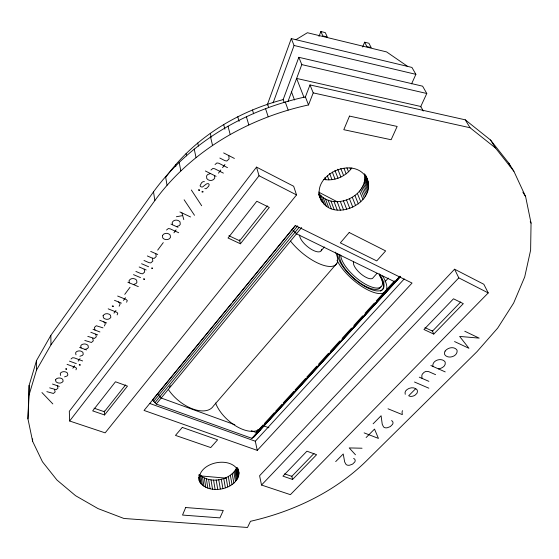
<?xml version="1.0" encoding="UTF-8"?>
<svg xmlns="http://www.w3.org/2000/svg" width="559" height="559" viewBox="0 0 559 559"><rect width="100%" height="100%" fill="white"/><g stroke="black" fill="none" stroke-linecap="round" stroke-linejoin="round"><path stroke-width="0.84" d="M27.95 418.852L29.054 394.947L36.524 370.065L36.531 360.541L50.834 335.386L153.522 191.814C189.585 142.168 245.96 109.788 305.389 96.924L310 84.933L465.277 119.836L490.529 140.009L508.844 163.207L513.882 171.257L525.607 196.593L531.05 223.125L530.624 250.118L524.705 276.943L513.637 303.076L497.685 328.084L477.03 351.625L366.026 461.287C334.45 492.109 293.195 511.562 250.474 521.295L247.497 527.472L123.93 518.472L98.014 508.592L75.584 495.707L56.934 480.013L42.456 461.776L32.611 441.275L27.95 418.852L29.124 385.361L36.531 360.541M32.611 441.275L32.625 438.864M29.054 394.947L29.124 385.361M365.607 175.442C382.042 203.462 325.862 227.206 319.399 193.98C333.786 211.533 368.067 196.572 364.608 174.066M238.924 472.439C232.803 454.614 197.11 461.881 199.235 480.775C207.494 497.112 243.053 488.832 238.288 469.099M402.508 410.634L402.033 412.046L402.326 414.617L387.995 408.783M267.209 105.099L291.281 38.592L411.941 67.436L415.875 74.34L411.585 83.885M273.12 102.835L294.069 45.482L291.281 38.592M284.231 102.632L283.154 99.607L298.841 57.304L422.618 86.184L426.783 93.493L420.571 106.93M287.955 101.556L301.797 64.613L298.841 57.304M319 36.426L320.859 31.528L325.289 32.611L327.308 36.971L322.843 35.888L320.859 31.528M36.524 370.065L50.974 344.833L154.829 200.569C191.444 150.518 248.476 117.977 308.519 104.945L313.215 92.878L310 84.933M362.63 47.047L364.615 42.198L368.912 43.246L371.197 47.613L366.872 46.565L364.615 42.198M201.009 483.87L199.598 474.591C209.953 484.387 230.343 480.621 236.646 467.855L238.379 477.051M260.899 428.494L259.362 431.024L256.944 432.764L251.215 430.682M255.847 434.029L254.296 436.572L251.864 438.326L156.254 404.038L152.523 399.923L231.426 303.565M397.547 279.381L396.212 281.142L394.773 281.82L296.487 233.83L292.14 229.421M256.944 432.764L256.867 431.709A29.711 16.246 41.8 0 0 257.699 429.668M71.042 358.983L72.6 357.725L74.34 357.9L82.627 360.946M166.533 230.035L168.301 228.561L170.139 228.827L178.705 232.74M210.967 170.034L212.839 168.462L214.719 168.769L223.383 173.122M215.047 164.528L216.927 162.942L218.814 163.249L227.492 167.644M124.748 294.369L130.023 287.284M157.694 250.111L163.277 242.613M72.838 368.241L74.689 365.768M78.148 361.128L80.021 358.626M104.386 325.974L105.302 323.92L104.861 322.774L103.674 321.809M113.973 313.131L115.965 310.462M119.13 306.227L120.08 304.11L119.647 302.929L118.466 301.937M123.455 300.435L125.475 297.723M173.919 232.823L176.127 229.868M218.464 173.157L220.84 169.971M222.552 167.672L224.949 164.465M75.968 369.827L76.541 368.241L75.36 367.354L67.073 364.349M117.138 314.899L117.781 313.173L116.6 312.202L108.18 308.834M126.62 302.244L127.284 300.49L126.103 299.491L117.656 296.039M323.64 179.383C334.191 181.437 345.637 176.637 351.849 167.924M256.525 167.113L69.316 411.298L69.63 421.004L105.155 432.862L296.529 194.916L293.671 186.259L256.525 167.113L259.027 175.743L296.529 194.916M69.63 421.004L259.027 175.743M166.03 176.903C194.155 138.094 237.149 111.709 283.154 99.607M125.572 384.92L104.351 411.731L94.08 408.189M267.356 205.838L239.685 240.782L228.883 235.723M104.568 414.96L127.466 386.115L115.475 381.769L92.675 410.886L104.568 414.96L104.295 410.949M240.419 243.787L269.277 207.431L256.812 201.247L228.037 238.008L240.419 243.787L239.427 239.72M232.53 302.223L295.236 225.64M153.683 401.327L297.654 225.871M154.934 402.704L299.114 227.345M169.412 387.08L170.516 385.731M156.254 404.038L301.671 227.541M321.18 250.753L324.388 246.966M336.804 263.429L213.377 406.065A30.703 17.036 39.9 0 1 192.687 408.929A30.703 17.036 39.9 0 1 168.329 389.441M377.011 273.344L373.209 277.585A12.647 4.821 41.3 0 1 361.191 274.127A12.647 4.821 41.3 0 1 353.658 261.71M384.795 281.974L388.309 278.103M256.763 431.925L263.233 424.833M264.414 423.54L274.413 412.577M275.594 411.291L282.064 404.192M283.238 402.906L293.831 391.3M295.012 390.007L305.598 378.401M306.779 377.108L316.778 366.152M318.546 364.216L328.545 353.253M330.313 351.318L339.725 340.997M342.08 338.419L351.499 328.105M353.847 325.527L362.672 315.849M365.027 313.271L374.446 302.957M376.207 301.022L394.514 280.856M251.864 438.326L399.923 276.181M252.766 437.837L400.118 276.523M253.576 437.25L400.209 276.768M254.296 436.572L400.188 276.908M257.259 450.379L412.046 283.057L295.438 225.591L144.047 410.439L257.259 450.379L255.323 441.226L404.227 278.941M454.586 269.2L259.586 475.737L261.528 485.037L290.387 494.666L488.238 292.923L483.828 284.272L454.586 269.2L458.792 277.865L488.238 292.923M261.528 485.037L458.792 277.865M313.976 453.482L291.826 476.359L284.615 473.871M460.721 301.972L432.484 331.124L424.966 327.602M292.567 479.454L316.597 454.712L306.919 451.197L282.931 476.149L292.567 479.454L291.763 476.093M433.756 334.086L463.313 303.656L453.503 298.786L423.953 329.51L433.756 334.086L432.177 330.404M335.693 461.594L343.233 453.978L344.658 461.916L345.63 463.732A4.074 2.585 -16 0 0 349.654 465.2L352.645 464.082L354.804 461.93A5.255 3.34 -16 0 0 354.273 458.785L353.588 458.527M373.126 423.792L381.091 415.749L382.237 424.218L383.16 426.168A4.192 2.725 -18 0 0 387.205 427.768L390.287 426.608L392.572 424.337A5.415 3.522 -18 0 0 392.145 420.976L391.461 420.696M366.117 437.536L374.523 429.088L378.436 438.403L364.133 432.876M415.798 388.596L408.671 395.751L410.04 396.331A5.255 3.48 -19.6 0 0 415.134 395.108L416.93 393.319L417.426 391.866L417.252 390.056C414.401 386.248 408.119 387.569 405.548 391.055L405.051 392.537L405.247 394.312M295.935 39.703L307.401 32.729L386.611 51.924L407.651 66.409M210.484 173.528L207.599 174.59L206.578 175.959L206.767 178.531C208.591 181.256 213.272 181.144 214.74 178.139L214.558 175.561M79.895 356.279L82.439 355.384L83.249 354.294L82.858 352.303C81.181 350.598 78.358 350.451 76.401 351.751L75.591 352.848L75.989 354.839M64.551 376.871L67.052 375.99L67.842 374.935L67.429 373.007C65.738 371.365 62.978 371.225 61.036 372.504L60.246 373.566L60.672 375.487M438.396 368.863C441.792 368.556 446.208 366.033 445.195 362.05C441.966 357.082 431.674 360.262 432.918 366.418M133.349 284.538L136.033 283.581L136.927 282.386L136.613 280.164C134.726 277.886 130.478 277.921 129.052 280.653L129.374 282.875M85.01 349.41L87.567 348.509L88.385 347.412L88.001 345.399C86.324 343.673 83.487 343.519 81.523 344.833L80.706 345.937L81.097 347.95M176.511 226.619L179.306 225.612L180.271 224.32L180.026 221.902C178.174 219.366 173.681 219.463 172.228 222.342L172.479 224.76M176.385 216.738L182.688 215.599L183.785 219.61M362.043 448.22L349.228 447.927L355.475 454.788M204.818 188.635L206.187 188.683L208.689 186.245L209.199 184.645L208.5 183.694L207.165 183.645L205.971 184.302L202.624 186.937A2.145 1.782 -11.2 0 1 200.073 185.693L201.561 182.744L203.078 181.633L204.426 181.689M200.087 475.863L225.955 478.155M49.667 387.855L56.221 389.7L57.982 388.142L57.339 385.738M87.791 336.371L94.464 338.447L96.323 336.777L95.75 334.17M147.338 255.952L152.362 258.153L154.172 258.405L156.199 256.567L155.737 253.625M313.215 92.878L470.042 127.745L495.477 147.974L513.882 171.257M301.797 64.613L426.783 93.493M294.069 45.482L415.875 74.34M46.858 391.649L53.412 393.466L55.166 391.915L54.509 389.532M52.49 384.04L59.275 386.409M149.602 403.416L255.323 441.226M234.85 424.742L161.209 398.022L157.456 393.892M69.456 361.128L76.29 363.616M263.296 425.699L268.9 427.768M79.623 347.398L86.484 349.962M84.779 340.438L91.445 342.485L93.304 340.822L92.71 338.244M90.824 332.277L97.713 334.918M93.025 329.3L99.921 331.962M102.989 327.853L96.295 325.743L94.408 327.434L95.002 330.062M99.719 320.265L106.629 322.969M114.49 300.323L121.436 303.139M127.871 282.246L138.325 286.62M133.503 274.644L140.491 277.606M135.879 271.436L140.882 273.568L142.678 273.812L144.676 272.009L144.187 269.131M139.177 266.978L146.178 269.99M414.499 382.014L428.858 388.205M141.588 263.729L148.596 266.755M143.991 260.473L149.008 262.653L150.825 262.891L152.845 261.06L152.362 258.153M419.292 377.171L428.893 381.35M150.706 251.41L157.736 254.506M435.58 374.663L428.732 371.637L426.049 371.351L424.141 372.273L422.311 374.125L421.807 375.627L422.045 378.366M430.849 365.495L445.23 371.91M170.963 224.061L178.035 227.317M179.921 211.959L190.542 216.948M454.551 341.556L468.945 348.299L459.645 336.42L479.161 338.125L464.767 331.242M205.356 170.977L216.095 176.33M219.841 158.05L224.97 160.664L226.849 160.992L229.078 158.931L228.771 155.556M223.642 152.914L234.389 158.442M318.525 192.058L337.776 202.065M41.946 392.537L52.825 403.919M366.9 178.468C353.554 153.606 306.43 177.154 322.452 202.47M184.121 199.773L194.497 215.299M191.332 189.99L201.673 205.747M490.529 140.009L495.477 147.974M522.854 192.156L525.607 196.593M530.218 221.755L531.05 223.125M465.277 119.836L470.042 127.745M423.282 111.031L420.78 106.483L296.619 78.428L303.984 97.399M508.844 163.207L510.311 166.365M365.628 175.561L367.577 180.096M365.076 174.646L366.047 176.917M365.474 175.75L368.074 181.808M364.384 173.947L365.027 175.456M364.817 175.246L368.381 183.576M364.943 177.049L368.507 185.385M364.88 178.866L368.437 187.216M364.636 180.683L368.178 189.04M364.209 182.5L367.745 190.864M363.609 184.295L367.137 192.666M362.833 186.056L366.348 194.441M361.897 187.789L365.397 196.181M360.793 189.473L364.279 197.872M349.99 167.966L350.633 169.524M359.535 191.094L363.001 199.507M346.929 167.896L348.523 171.795M357.355 193.407L360.793 201.827M343.96 168.35L346.168 173.814M354.923 195.461L358.333 203.895M340.787 168.532L343.61 175.568M352.275 197.243L355.657 205.691M337.776 169.216L340.871 177.049M349.459 198.752L352.806 207.207M334.932 170.39L337.999 178.23M346.503 199.961L349.822 208.423M305.389 96.924L308.519 104.945M332.298 172.039L335.03 179.111M343.45 200.856L346.727 209.332M329.586 173.374L331.99 179.663M340.326 201.436L343.575 209.918M327.434 175.952L328.923 179.879M337.175 201.666L340.389 210.156M324.975 177.385L325.855 179.746M334.03 201.547L337.217 210.037M291.539 91.997L294.516 99.991M330.991 201.065L334.149 209.562M328.161 200.241L331.291 208.745M325.555 199.102L328.664 207.606M323.214 197.662L326.295 206.166M321.146 195.95L324.22 204.447M318.777 193.645L319.329 195.182M318.812 194.085L321.027 200.248M318.875 194.735L319.979 197.816M285.265 101.997L288.164 110.074M267.628 104.233L268.641 107.279M265.525 108.6L268.187 116.747M296.242 233.033L296.487 233.83M252.458 109.948L253.639 113.784M246.365 116.677L248.804 124.902M237.764 116.726L239.084 121.366M181.954 212.916L182.688 215.599M227.981 126.166L230.189 134.474M223.67 124.524L224.893 129.199M210.296 133.287L211.232 137.214M210.54 136.983L212.539 145.375M197.739 142.964L198.431 146.137M194.218 149.057L196.02 157.54M186.112 153.501L186.594 155.898M238.218 469.406L239.014 473.578M237.68 468.051L238.952 474.738M237.156 467.534L238.742 475.891M179.18 162.285L180.802 170.858M236.15 469.001L237.875 478.197M235.507 470.133L237.233 479.329M234.731 471.244L236.443 480.44M233.816 472.32L235.521 481.516M175.512 164.835L175.812 166.449M232.195 473.871L233.886 483.074M230.35 475.276L232.02 484.478M228.303 476.52L229.959 485.729M226.095 477.596L227.73 486.812M223.747 478.49L225.354 487.707M221.287 479.196L222.88 488.419M218.751 479.699L220.323 488.922M165.569 176.567L167.022 185.232M216.165 479.985L217.717 489.216M213.559 480.048L215.082 489.286M211.016 479.874L212.518 489.125M208.619 479.482L210.1 488.734M206.383 478.881L207.85 488.14M204.342 478.078L205.796 487.336M202.512 477.086L203.951 486.351M200.926 475.926L202.351 485.191M198.815 474.801L199.968 482.389M198.724 477.4L199.235 480.775M153.522 191.814L154.829 200.569M50.834 335.386L50.974 344.833M335.505 252.137A33.792 13.297 40 0 1 325.261 265.798A33.792 13.297 40 0 1 290.54 241.111M321.565 249.286A13.605 5.352 40 0 1 310.413 248.762A13.605 5.352 40 0 1 299.617 235.046M262.15 426.328A29.823 16.113 41.8 0 1 239.119 427.803A29.823 16.113 41.8 0 1 215.564 402.997M386.793 286.474A32.729 12.536 41.2 0 1 366.907 289.464A32.729 12.536 41.2 0 1 337.028 260.27M382.629 276.027A32.729 12.536 41.2 0 1 386.695 285.74M379.477 274.05A29.166 11.166 41.2 0 1 367.591 287.941A29.166 11.166 41.2 0 1 337.818 253.688M379.128 274.057A26.294 10.048 41.2 0 1 367.689 285.363A26.294 10.048 41.2 0 1 340.773 255.323M380.833 286.809A26.273 10.076 41.2 0 1 356.404 280.297A26.273 10.076 41.2 0 1 339.928 254.45M379.393 275.294A29.152 11.18 41.2 0 1 380.344 291.099M55.579 379.875L56.005 381.783C57.926 383.621 61.756 383.712 63.153 381.217L62.734 379.309C61.043 377.688 58.29 377.556 56.354 378.82L55.579 379.875M103.087 315.716L103.443 317.826C105.351 319.93 109.438 319.958 110.857 317.309L110.5 315.199C108.6 313.075 104.505 313.068 103.087 315.716M162.459 235.535L162.725 237.91C164.598 240.356 169.014 240.307 170.46 237.456L170.202 235.087C168.343 232.607 163.906 232.684 162.459 235.535M445.097 351.108L444.538 352.687L444.664 354.581C447.934 359.626 458.226 356.369 457.052 350.165C454.285 346.021 447.696 347.516 445.097 351.108M185.686 507.53L182.527 515.07L219.918 517.886L223.286 510.458L185.686 507.53M349.494 116.09L343.799 129.702L391.132 139.736L397.156 126.439L349.494 116.09M182.297 427.418L175.47 435.391L210.729 447.563L217.619 439.814L182.297 427.418M349.193 232.516L340.333 242.858L376.745 260.913L385.64 250.914L349.193 232.516M152.579 268.474L151.782 268.669L151.587 268.041L152.383 267.866L152.579 268.474M144.467 279.29L143.677 279.486L143.474 278.871L144.271 278.689L144.467 279.29M80.175 365.034L79.427 365.223L79.203 364.678L79.958 364.51L80.175 365.034M113.246 306.367L112.45 306.556L112.247 305.962L113.023 305.78L113.246 306.367M66.626 369.136L65.864 369.317L65.648 368.786L66.388 368.612L66.626 369.136M199.465 190.27L198.606 190.472L198.431 189.774L199.27 189.578L199.465 190.27M202.826 191.311L202.002 191.506L202.162 192.198L203.015 191.996L202.826 191.311"/></g></svg>
